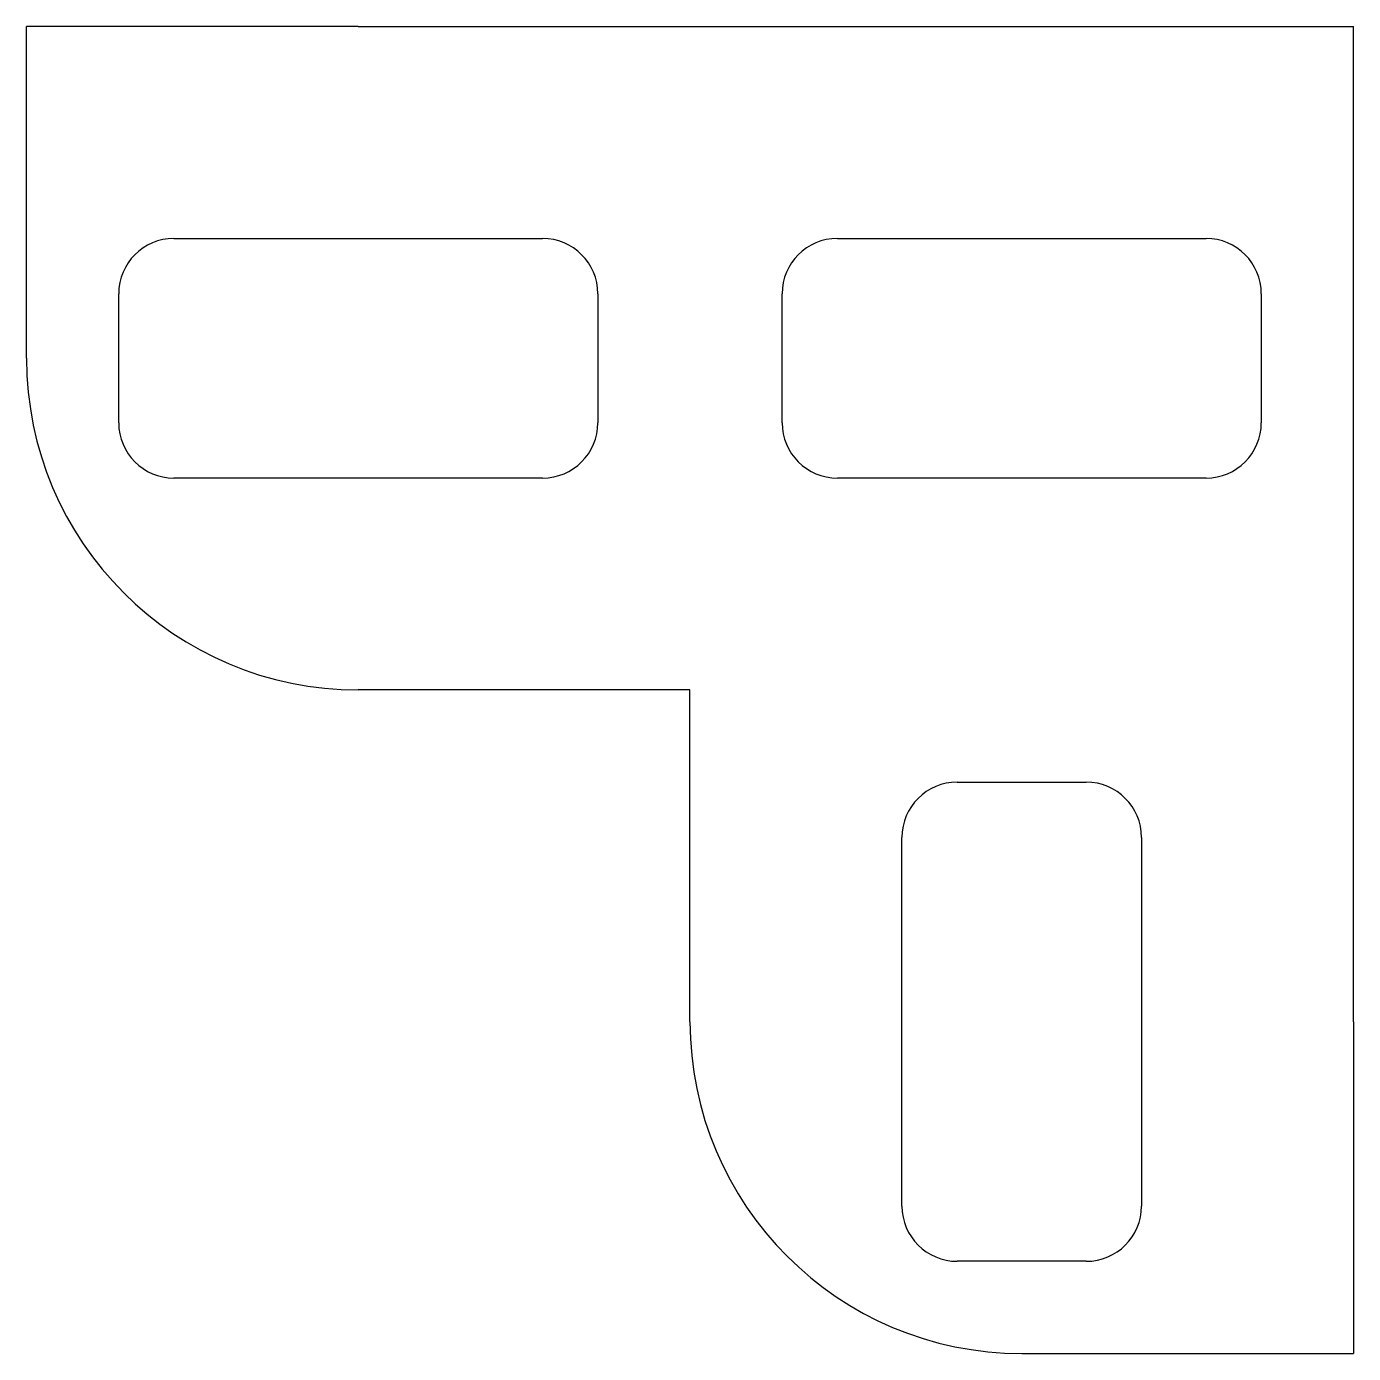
# Model space of a CAD drawing. Header units: millimetres. Extents: x 144.8 to 162.8, y 193.8 to 211.8.
import ezdxf

# ---------------------------------------------------------------- set-up
doc = ezdxf.new("R2010")
doc.units = ezdxf.units.MM
doc.layers.add('Default', color=7, linetype='Continuous')

msp = doc.modelspace()

# ---------------------------------------------------------------- linework, layer by layer
at = {"layer": 'Default', "color": 7, "linetype": 'Continuous'}
for p, q in [((149.342, 211.824), (144.842, 211.824)), ((144.842, 207.324), (144.842, 211.824)), ((149.342, 211.824), (158.342, 211.824)), ((158.342, 211.824), (162.842, 211.824)), ((162.842, 198.324), (162.842, 211.824)), ((146.842, 208.949), (151.842, 208.949)), ((155.842, 208.949), (160.842, 208.949)), ((146.092, 206.449), (146.092, 208.199)), ((152.592, 208.199), (152.592, 206.449)), ((155.092, 206.449), (155.092, 208.199)), ((161.592, 208.199), (161.592, 206.449)), ((151.842, 205.699), (146.842, 205.699)), ((160.842, 205.699), (155.842, 205.699)), ((153.842, 202.824), (149.342, 202.824)), ((153.842, 198.324), (153.842, 202.824)), ((157.467, 201.574), (159.217, 201.574)), ((156.717, 195.824), (156.717, 200.824)), ((159.967, 200.824), (159.967, 195.824)), ((162.842, 198.324), (162.842, 193.824)), ((159.217, 195.074), (157.467, 195.074)), ((158.342, 193.824), (162.842, 193.824))]:
    msp.add_line(p, q, dxfattribs=at)
for centre, radius, start, end in [((146.842, 208.199), 0.75, 90, 180), ((151.842, 208.199), 0.75, 0, 90), ((155.842, 208.199), 0.75, 90, 180), ((160.842, 208.199), 0.75, 0, 90), ((149.342, 207.324), 4.5, 180, 270), ((146.842, 206.449), 0.75, 180, 270), ((151.842, 206.449), 0.75, 270, 0), ((155.842, 206.449), 0.75, 180, 270), ((160.842, 206.449), 0.75, 270, 0), ((157.467, 200.824), 0.75, 90, 180), ((159.217, 200.824), 0.75, 0, 90), ((158.342, 198.324), 4.5, 180, 270), ((157.467, 195.824), 0.75, 180, 270), ((159.217, 195.824), 0.75, 270, 0)]:
    msp.add_arc(centre, radius, start, end, dxfattribs=at)

doc.saveas('drawing.dxf')
